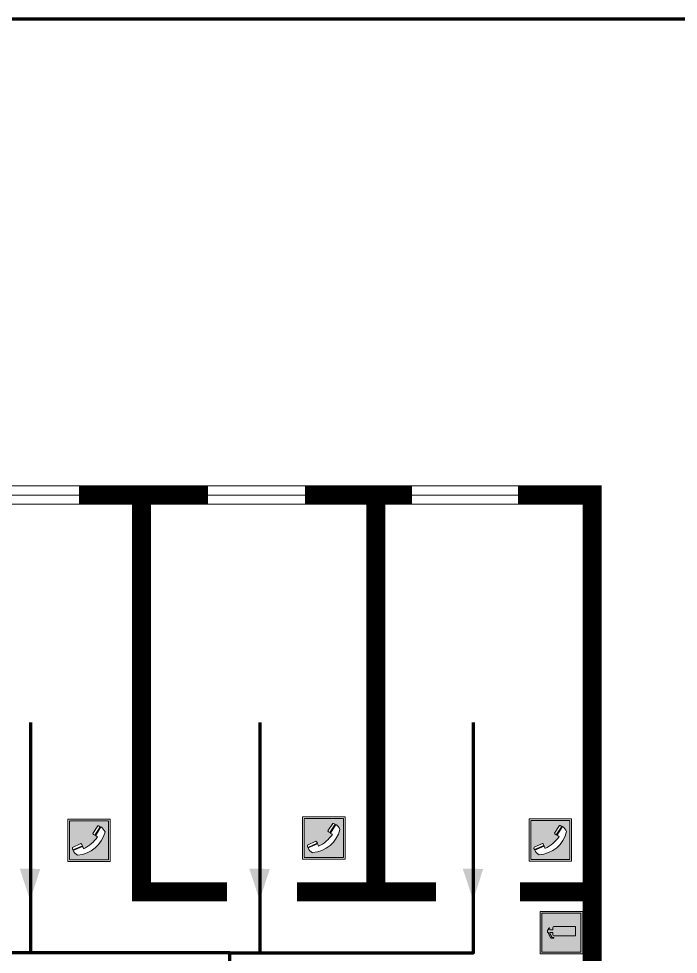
# Model space of a CAD drawing. Header units: millimetres. Extents: x 13810 to 67229, y 12374 to 21950.
# Drawn here: x 18207.3 to 18331.9, y 20491.9 to 20668.6 of the extents above; entities that cross this region are included whole.
import ezdxf

# ---------------------------------------------------------------- set-up
doc = ezdxf.new("R2010")
doc.units = ezdxf.units.MM
doc.layers.add('План_Штампы', color=7, linetype='Continuous')

# ---------------------------------------------------------------- blocks, each defined once
blk = doc.blocks.new('A$C456E1F9C')
at = {"lineweight": 5}
h = blk.add_hatch(color=242, dxfattribs=at)
h.paths.add_polyline_path([(0.51, -1.47), (0.51, -13.26), (12.29, -13.26), (12.29, -1.47)])
h.paths.add_polyline_path([(5.42, -4.95, -0.254479), (4.78, -5.4), (3.52, -2.53, -0.209735), (4.23, -2.4)], flags=16)
h.paths.add_polyline_path([(8.53, -8.6), (10.87, -10.17), (10.54, -10.76), (8.03, -9.13, -0.192251)], flags=16)
h.paths.add_polyline_path([(4.61, -5.49, 0.005518), (3.87, -5.72, 0.128647), (7.49, -10.01, 0.00809), (7.83, -9.33), (10.47, -10.97, -0.16736), (8.99, -12.25, -0.327862), (1.95, -3.95, -0.166952), (3.36, -2.62)], flags=16)
at = {"color": 242, "lineweight": 5}
for p, q in [((0, -13.77), (0, -0.97)), ((12.8, -0.97), (0, -0.97)), ((4.61, -5.49), (3.36, -2.62)), ((3.52, -2.53), (4.78, -5.4)), ((4.23, -2.4), (5.42, -4.95)), ((12.8, -13.77), (12.8, -0.97)), ((7.83, -9.33), (10.47, -10.97)), ((8.03, -9.13), (10.54, -10.76)), ((10.81, -10.12), (8.53, -8.6)), ((10.54, -10.76), (10.8, -10.3)), ((10.8, -10.3), (10.81, -10.12)), ((0, -13.77), (12.8, -13.77))]:
    blk.add_line(p, q, dxfattribs=at)
blk.add_lwpolyline([(0.51, -1.47), (12.29, -1.47), (12.29, -13.26), (0.51, -13.26)], close=True, dxfattribs=at)
for centre, radius, start, end in [((4.59, -5.34), 2.99, 114.2845, 152.1974), ((4.02, -3.27), 0.891, 76.3284, 123.7092), ((11.12, -3.31), 9.19, 183.9915, 256.6009), ((14.98, -39.1), 35.17, 107.1487, 108.4135), ((4.68, -4.59), 0.824, 276.9621, 334.0723), ((13.86, -0.94), 11.08, 205.5536, 234.8762), ((-13.31, 0.8), 23.44, 332.5487, 334.4027), ((8.94, -9.5), 0.989, 114.4092, 157.9388), ((7.87, -9.46), 3, 291.9291, 329.9329)]:
    blk.add_arc(centre, radius, start, end, dxfattribs=at)
blk = doc.blocks.new('A$C3AD82952')
at = {"true_color": 0xf5f5ff}
h = blk.add_hatch(color=7, dxfattribs=at)
h.dxf.hatch_style = 1
h.paths.add_polyline_path([(8.21, 8.73, 0.414214), (7.89, 9.05), (7.22, 9.05), (7.22, 9.92), (7.59, 9.92, 1), (7.57, 10.36), (7.22, 10.36), (7.22, 10.6), (6.43, 10.6), (6.43, 10.36), (6.01, 10.36), (4.74, 9.59), (4.74, 8.69), (4.98, 8.73), (4.98, 9.26), (6.12, 9.91), (6.43, 9.91), (6.43, 9.05), (5.76, 9.05, 0.414214), (5.44, 8.73), (5.44, 2.2), (8.21, 2.2)], flags=0)
h.paths.add_polyline_path([(12.8, 12.8), (0, 12.8), (0, 0), (12.8, 0)])
h.paths.add_polyline_path([(0.51, 12.29), (12.29, 12.29), (12.29, 0.51), (0.51, 0.51)], flags=16)
h.paths.add_polyline_path([(4.74, 9.59), (6.01, 10.36), (6.43, 10.36), (6.43, 10.6), (7.22, 10.6), (7.22, 10.36), (7.59, 10.36, -0.94586), (7.59, 9.92), (7.22, 9.92), (7.22, 9.05), (7.89, 9.05, -0.414214), (8.21, 8.73), (8.21, 2.2), (5.44, 2.2), (5.44, 8.73, -0.414214), (5.76, 9.05), (6.43, 9.05), (6.43, 9.91), (6.12, 9.91), (4.98, 9.26), (4.98, 8.73), (4.74, 8.69)], flags=0)
h = blk.add_hatch(color=242)
h.dxf.hatch_style = 1
h.paths.add_polyline_path([(12.29, 12.29), (0.51, 12.29), (0.51, 0.51), (12.29, 0.51)])
h.paths.add_polyline_path([(4.74, 8.69), (4.74, 9.59), (6.01, 10.36), (6.43, 10.36), (6.43, 10.6), (7.22, 10.6), (7.22, 10.36), (7.59, 10.36, -0.94586), (7.59, 9.92), (7.22, 9.92), (7.22, 9.05), (7.89, 9.05, -0.414214), (8.21, 8.73), (8.21, 2.2), (5.44, 2.2), (5.44, 8.73, -0.414214), (5.76, 9.05), (6.43, 9.05), (6.43, 9.91), (6.12, 9.91), (4.98, 9.26), (4.98, 8.73)], flags=16)
h = blk.add_hatch(color=7, dxfattribs=at)
h.dxf.hatch_style = 1
h.paths.add_polyline_path([(8.21, 8.73, 0.414214), (7.89, 9.05), (7.22, 9.05), (7.22, 9.92), (7.59, 9.92, 1), (7.57, 10.36), (7.22, 10.36), (7.22, 10.6), (6.43, 10.6), (6.43, 10.36), (6.01, 10.36), (4.74, 9.59), (4.74, 8.69), (4.98, 8.73), (4.98, 9.26), (6.12, 9.91), (6.43, 9.91), (6.43, 9.05), (5.76, 9.05, 0.414214), (5.44, 8.73), (5.44, 2.2), (8.21, 2.2)])
at = {"color": 242, "lineweight": 5}
for p, q in [((0, 0), (0, 12.8)), ((0, 12.8), (12.8, 12.8)), ((12.8, 0), (12.8, 12.8)), ((6.01, 10.36), (4.74, 9.59)), ((4.74, 9.59), (4.74, 8.69)), ((4.74, 8.69), (4.98, 8.73)), ((4.98, 9.26), (6.12, 9.91)), ((4.98, 8.73), (4.98, 9.26)), ((5.44, 2.2), (5.44, 8.73)), ((5.76, 9.05), (6.43, 9.05)), ((6.01, 10.36), (6.43, 10.36)), ((6.12, 9.91), (6.43, 9.91)), ((7.22, 10.6), (6.43, 10.6)), ((6.43, 10.6), (6.43, 10.36)), ((6.43, 9.91), (6.43, 9.05)), ((7.22, 10.36), (7.22, 10.6)), ((7.59, 10.36), (7.22, 10.36)), ((7.22, 9.05), (7.22, 9.92)), ((7.59, 9.92), (7.22, 9.92)), ((7.89, 9.05), (7.22, 9.05)), ((8.21, 2.2), (8.21, 8.73)), ((0, 0), (12.8, 0)), ((5.44, 2.2), (8.21, 2.2))]:
    blk.add_line(p, q, dxfattribs=at)
blk.add_lwpolyline([(0.51, 12.29), (12.29, 12.29), (12.29, 0.51), (0.51, 0.51)], close=True, dxfattribs=at)
for centre, radius, start, end in [((5.76, 8.73), 0.32, 90, 180), ((7.58, 10.14), 0.223, 273.1875, 86.8125), ((7.89, 8.73), 0.32, 0, 90)]:
    blk.add_arc(centre, radius, start, end, dxfattribs=at)

msp = doc.modelspace()

# ---------------------------------------------------------------- linework, layer by layer
at = {"color": 2, "lineweight": 100}
msp.add_lwpolyline([(17896.73, 20668.6), (18496.73, 20668.6), (18496.73, 20273.6), (17896.73, 20273.6)], close=True, dxfattribs=at)
at = {"lineweight": 0}
for points in [[(18301.79, 20580.38), (18026.17, 20580.38)], [(18301.6, 20578.63), (18025.98, 20578.63)], [(18301.65, 20576.9), (18026.03, 20576.9)]]:
    msp.add_lwpolyline(points, dxfattribs=at)
at = {"lineweight": 100, "const_width": 3.6}
for points in [[(18243.08, 20578.63), (18218.75, 20578.63)], [(18246.7, 20503.66), (18230.53, 20503.66), (18230.53, 20578.63)], [(18281.64, 20578.63), (18261.41, 20578.63)], [(18274.76, 20578.63), (18274.76, 20503.66), (18274.76, 20502.35)], [(18315.62, 20463.76), (18315.62, 20578.63), (18301.6, 20578.63)], [(18286.17, 20503.66), (18259.91, 20503.66)], [(18315.62, 20503.66), (18302, 20503.66)]]:
    msp.add_lwpolyline(points, dxfattribs=at)
at = {"color": 126, "lineweight": 100, "true_color": 0x008754}
for points in [[(18209.62, 20492.14), (18209.62, 20535.64)], [(18247.22, 20457.56), (18247.22, 20492.14), (18293.2, 20492.14), (18293.2, 20535.64)], [(18252.96, 20492.14), (18252.96, 20535.64)], [(18247.22, 20492.14), (17988.94, 20492.14)]]:
    msp.add_lwpolyline(points, dxfattribs=at)
at = {"layer": 'План_Штампы', "color": 126, "true_color": 0x008754}
for points in [[(18207.56, 20508.03), (18211.42, 20508.02), (18209.5, 20502.1)], [(18250.9, 20508.03), (18254.76, 20508.02), (18252.85, 20502.1)], [(18291.2, 20508.03), (18295.06, 20508.02), (18293.15, 20502.1)]]:
    msp.add_solid(points, dxfattribs=at)

# ---------------------------------------------------------------- block references
at = {"xscale": 0.625, "yscale": 0.625, "zscale": 0.625, "rotation": 90}
for name, p in [('A$C456E1F9C', (18215.99, 20509.39)), ('A$C456E1F9C', (18260.36, 20509.86)), ('A$C456E1F9C', (18303.15, 20509.45)), ('A$C3AD82952', (18313.84, 20491.97))]:
    msp.add_blockref(name, p, dxfattribs=at)

doc.saveas('drawing.dxf')
